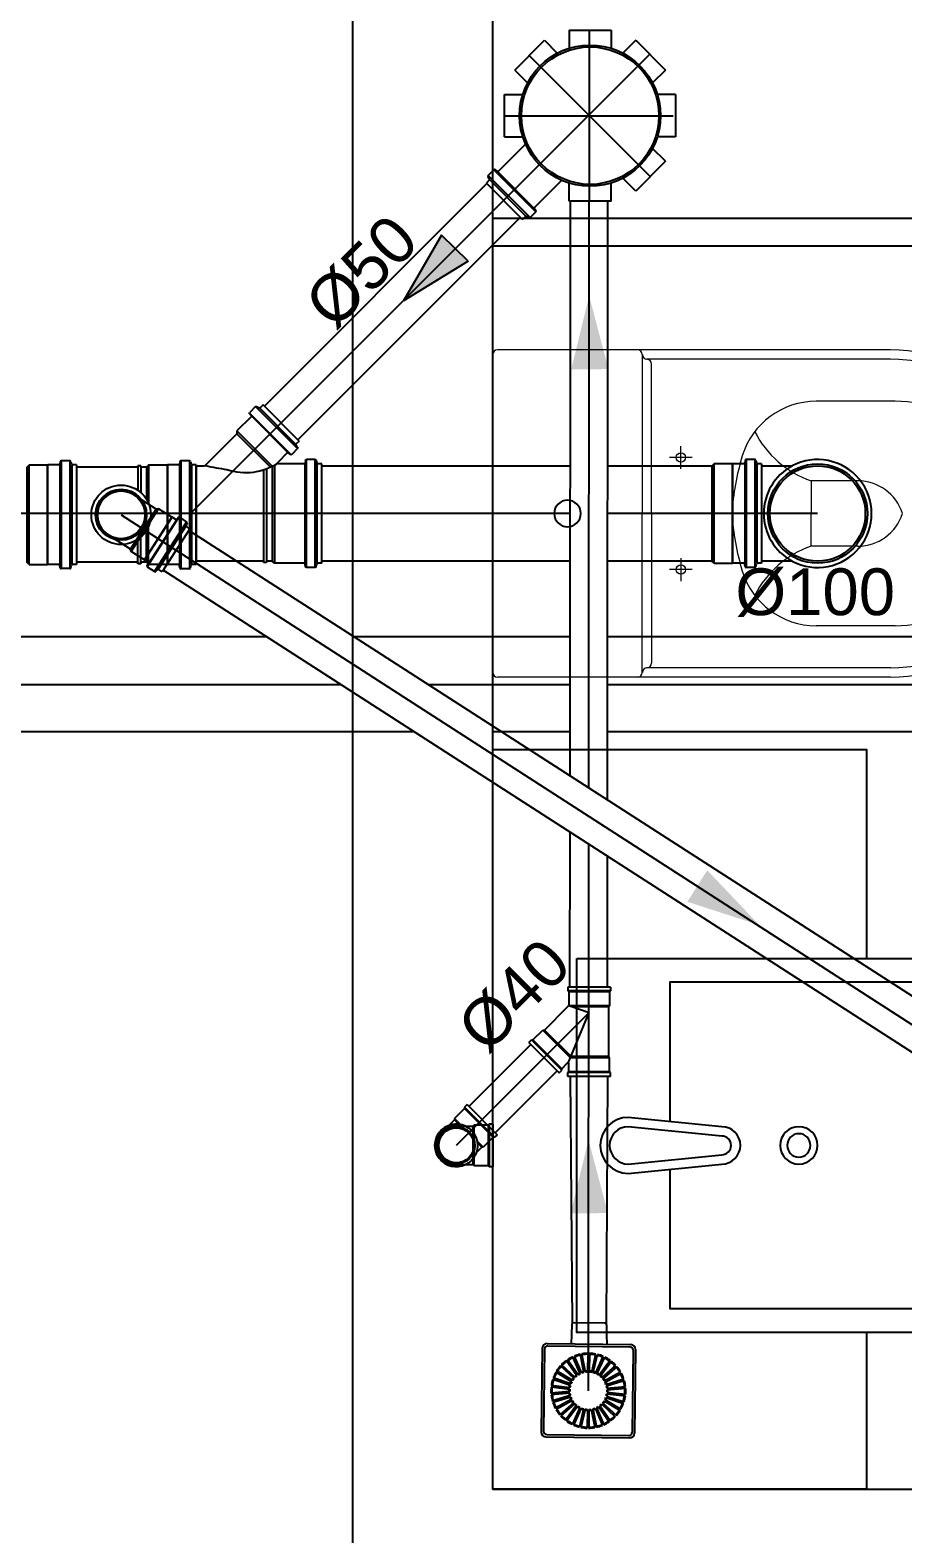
# Model space of a CAD drawing. Header units: millimetres. Extents: x 2502 to 4311, y 2007 to 3121.
# Drawn here: x 3255.1 to 3292.4, y 2801.8 to 2866.2 of the extents above; entities that cross this region are included whole.
import ezdxf
from ezdxf.enums import TextEntityAlignment as Align

# ---------------------------------------------------------------- set-up
doc = ezdxf.new("R2010")
doc.units = ezdxf.units.MM
doc.header["$LTSCALE"] = 20
doc.header["$MEASUREMENT"] = 0
doc.layers.get('0').update_dxf_attribs({"linetype": 'CONTINUOUS'})
for name, color, linetype in [('A-PEN-08', 8, 'CONTINUOUS'), ('AF', 5, 'CONTINUOUS'), ('Esgoto', 5, 'CONTINUOUS'), ('MOB', 251, 'CONTINUOUS'), ('Texto-Tubos', 7, 'CONTINUOUS'), ('TigreCad', 3, 'CONTINUOUS'), ('Tinterno', 9, 'CONTINUOUS')]:
    doc.layers.add(name, color=color, linetype=linetype)
doc.layers.add('E-Lay-9', color=9, linetype='CONTINUOUS', lineweight=9)
doc.styles.add('TCTUBOS-TXT', font='arial.ttf')
pattern_1 = [(180, (33306.334, -15184.04), (-1e-14, -30), []), (270, (33306.334, -15184.04), (30, -1e-14), [])]

# ---------------------------------------------------------------- blocks, each defined once
blk = doc.blocks.new('CUBA QUADRADA-flat-4-flat-1')
at = {"layer": 'MOB', "color": 8}
blk.add_lwpolyline([(0, -0.2), (0.4, -0.2), (0.4, 0.2), (0, 0.2)], close=True, dxfattribs=at)
blk.add_lwpolyline([(0.1, -0.0255), (0.1, -0.175), (0.375, -0.175), (0.375, 0.175), (0.1, 0.175), (0.1, 0.0255)], dxfattribs=at)
for points in [[(0.155, -0.02), (0.055, -0.03, -1), (0.055, 0.03), (0.155, 0.02, -1)], [(0.155, -0.01), (0.055, -0.02, -1), (0.055, 0.02), (0.155, 0.01, -1)]]:
    blk.add_lwpolyline(points, format="xyb", close=True, dxfattribs=at)
for radius in [0.02, 0.0125]:
    blk.add_circle((0.2375, 0), radius, dxfattribs=at)
blk = doc.blocks.new('vaso-s')
at = {"color": 8}
for start, end in [(0, 180), (180, 0)]:
    blk.add_arc((0.08, 0), 0.0143, start, end, dxfattribs=at)
at = {"layer": 'E-Lay-9', "color": 8}
for p, q in [((0, 0.17), (0, 0)), ((0.4256, 0.175), (0.005, 0.175)), ((0.16, 0.17), (0.16, 0.17)), ((0.16, 0.17), (0.16, 0)), ((0.4256, 0.165), (0.165, 0.165)), ((0.17, 0), (0.17, 0.16)), ((0.4306, 0.12), (0.3459, 0.12)), ((0.2013, 0.0479), (0.2013, 0.0722)), ((0.2134, 0.06), (0.1891, 0.06)), ((0.3406, 0.035), (0.3406, 0)), ((0.3906, 0.035), (0.3406, 0.035)), ((0, -0.17), (0, 0)), ((0.16, -0.17), (0.16, 0)), ((0.17, 0), (0.17, -0.1601)), ((0.3406, -0.035), (0.3406, 0)), ((0.2013, -0.0479), (0.2013, -0.0722)), ((0.3906, -0.035), (0.3406, -0.035)), ((0.2134, -0.06), (0.1891, -0.06)), ((0.4306, -0.12), (0.3459, -0.12)), ((0.4256, -0.175), (0.005, -0.175)), ((0.16, -0.17), (0.16, -0.17)), ((0.4256, -0.165), (0.165, -0.165))]:
    blk.add_line(p, q, dxfattribs=at)
for centre in [(0.2013, 0.06), (0.2013, -0.06)]:
    blk.add_circle(centre, 0.005, dxfattribs=at)
for centre, radius, start, end in [((0.005, 0.17), 0.005, 90, 180), ((0.155, 0.17), 0.005, 0, 90), ((0.165, 0.17), 0.00495, 180, 270), ((0.165, 0.16), 0.00495, 0, 90), ((0.4256, -0.015), 0.19, 4.5281, 90), ((0.4256, -0.015), 0.18, 4.7802, 90), ((0.3459, 0.0375), 0.0825, 90, 163.0355), ((0.4306, -0.015), 0.135, 6.3794, 90), ((0.3754, 0.1358), 0.1066, 206.9395, 250.9647), ((0.518, -0.015), 0.2624, 163.0355, 176.7233), ((0.3906, -0.015), 0.05, 17.4576, 90), ((0.518, 0.015), 0.2624, 183.2767, 196.9645), ((0.3906, 0.015), 0.05, 270, 342.5424), ((0.4256, 0.015), 0.19, 270, 355.4719), ((0.4256, 0.015), 0.18, 270, 355.2198), ((0.4306, 0.015), 0.135, 270, 353.6206), ((0.3754, -0.1358), 0.1066, 109.0353, 153.0605), ((0.3459, -0.0375), 0.0825, 196.9645, 270), ((0.165, -0.1601), 0.00495, 270, 0), ((0.005, -0.17), 0.005, 180, 270), ((0.155, -0.17), 0.005, 270, 0), ((0.165, -0.17), 0.00495, 90, 180)]:
    blk.add_arc(centre, radius, start, end, dxfattribs=at)
blk = doc.blocks.new('j9n40d')
at = {"layer": 'TigreCad'}
for p, q in [((0, 20.6), (9.8, 20.6)), ((9.8, 20.6), (17.8, 20.6)), ((19, 21.8), (17.8, 20.6)), ((34, 21.8), (19, 21.8)), ((19, -21.8), (19, 21.8)), ((35, 22.8), (34, 21.8)), ((35, 22.8), (35, -22.8)), ((39, 22.8), (35, 22.8)), ((39, 22.8), (39, -22.8)), ((0, -20.6), (9.8, -20.6)), ((9.8, -20.6), (17.8, -20.6)), ((19, -21.8), (17.8, -20.6)), ((34, -21.8), (19, -21.8)), ((35, -22.8), (34, -21.8)), ((39, -22.8), (35, -22.8))]:
    blk.add_line(p, q, dxfattribs=at)
for radius, start, end in [(22.8, 64.6232, 295.3768), (20.6, 90, 270)]:
    blk.add_arc((0, 0), radius, start, end, dxfattribs=at)
at = {"layer": 'Tinterno'}
for p, q in [((17.8, 20.6), (17.8, -20.6)), ((34, 21.8), (34, -21.8))]:
    blk.add_line(p, q, dxfattribs=at)
blk.add_arc((0, 0), 21.8, 70.9009, 289.0991, dxfattribs=at)
blk = doc.blocks.new('j9n40s')
at = {"layer": 'TigreCad'}
for p, q in [((9.8, 20.6), (17.8, 20.6)), ((19, 21.8), (17.8, 20.6)), ((17.8, 20.6), (17.8, 14.3)), ((19, 12.6), (19, 21.8)), ((34, 21.8), (19, 21.8)), ((35, 22.8), (34, 21.8)), ((39, 22.8), (35, 22.8)), ((35, 22.8), (35, -22.8)), ((39, 22.8), (39, -22.8)), ((17.8, -20.6), (17.8, -14.3)), ((19, -12.6), (19, -21.8)), ((9.8, -20.6), (17.8, -20.6)), ((19, -21.8), (17.8, -20.6)), ((34, -21.8), (19, -21.8)), ((35, -22.8), (34, -21.8)), ((39, -22.8), (35, -22.8))]:
    blk.add_line(p, q, dxfattribs=at)
for radius in [22.8, 20]:
    blk.add_circle((0, 0), radius, dxfattribs=at)
at = {"layer": 'Tinterno'}
blk.add_line((34, 21.8), (34, -21.8), dxfattribs=at)
blk.add_circle((0, 0), 18.8, dxfattribs=at)
blk = doc.blocks.new('27710409p')
at = {"layer": 'TigreCad'}
for p, q in [((-27.1, 22.8), (-27.1, -22.8)), ((-27.1, 22.8), (-23.1, 22.8)), ((-23.1, 22.8), (-23.1, -22.8)), ((-23.1, 22.8), (-22.1, 21.8)), ((-22.1, 21.8), (-7.1, 21.8)), ((-7.1, 21.8), (-7.1, -20.7)), ((-7.1, 21.8), (-5.9, 20.6)), ((-5.9, 20.6), (47.2, 20.6)), ((48.4, 21.8), (47.2, 20.6)), ((48.4, 21.8), (48.4, -20)), ((63.4, 21.8), (48.4, 21.8)), ((64.4, 22.8), (63.4, 21.8)), ((64.4, 22.8), (64.4, -22.8)), ((68.4, 22.8), (64.4, 22.8)), ((68.4, 22.8), (68.4, -22.8)), ((-7.5, -21.9), (0, 0)), ((54.1, -22.4), (0, 0)), ((-27.1, -22.8), (-23.1, -22.8)), ((-23.1, -22.8), (-22.1, -21.8)), ((-22.1, -21.8), (-8.2, -21.8)), ((18.8, -47.9), (-6.7, -22.4)), ((18.8, -49.6), (48.4, -20)), ((29.4, -61.7), (61.7, -29.4)), ((60.2, -29.4), (54.3, -23.5)), ((63.4, -21.8), (55, -21.8)), ((61.7, -29.4), (60.2, -29.4)), ((64.5, -32.2), (61.7, -29.4)), ((64.4, -22.8), (63.4, -21.8)), ((68.4, -22.8), (64.4, -22.8)), ((18.8, -49.6), (18.8, -47.9)), ((32.2, -64.5), (64.5, -32.2)), ((29.4, -60.2), (18.8, -49.6)), ((29.4, -61.7), (29.4, -60.2)), ((32.2, -64.5), (29.4, -61.7))]:
    blk.add_line(p, q, dxfattribs=at)
for centre, radius, start, end in [((-8.2, -23.8), 2, 45, 90), ((55, -22.8), 1, 90, 225)]:
    blk.add_arc(centre, radius, start, end, dxfattribs=at)
at = {"layer": 'Tinterno'}
for p, q in [((-22.1, 21.8), (-22.1, -21.8)), ((-5.9, 20.6), (-5.9, -17.2)), ((47.2, 20.6), (47.2, -19.5)), ((63.4, 21.8), (63.4, -21.8)), ((18.8, -47.9), (47.2, -19.5)), ((29.4, -60.2), (60.2, -29.4))]:
    blk.add_line(p, q, dxfattribs=at)
blk = doc.blocks.new('27289207s')
at = {"linetype": 'Continuous'}
for p, q in [((44.9, 49.9), (-44.9, 49.9)), ((-49.9, -44.9), (-49.9, 44.9)), ((-47.4, -43.9), (-47.4, 43.9)), ((43.9, 47.4), (-43.9, 47.4)), ((-11.1, 16.7), (-22.8, 32.9)), ((-8.9, 17.9), (-17, 36.2)), ((-7.4, 18.6), (-15.5, 36.9)), ((-5, 19.4), (-9.1, 38.9)), ((-3.3, 19.7), (-7.5, 39.3)), ((-0.9, 20), (-0.9, 40)), ((0.8, 20), (0.8, 40)), ((3.3, 19.7), (7.5, 39.3)), ((5, 19.4), (9.1, 38.9)), ((7.4, 18.6), (15.5, 36.9)), ((8.9, 17.9), (17, 36.2)), ((11.1, 16.7), (22.8, 32.9)), ((47.4, -43.9), (47.4, 43.9)), ((49.9, -44.9), (49.9, 44.9)), ((-17.7, 9.3), (-35.1, 19.3)), ((-16.9, 10.7), (-34.2, 20.7)), ((-15.4, 12.7), (-30.3, 26.1)), ((-14.3, 14), (-29.2, 27.4)), ((-12.4, 15.7), (-24.2, 31.9)), ((12.4, 15.7), (24.2, 31.9)), ((14.3, 14), (29.2, 27.4)), ((15.4, 12.7), (30.3, 26.1)), ((16.9, 10.7), (34.2, 20.7)), ((17.7, 9.3), (35.1, 19.3)), ((-20, 1.2), (-39.9, 3.3)), ((-19.8, 2.9), (-39.7, 5)), ((-19.3, 5.4), (-38.3, 11.5)), ((-18.7, 7), (-37.8, 13.2)), ((18.7, 7), (37.8, 13.2)), ((19.3, 5.4), (38.3, 11.5)), ((19.8, 2.9), (39.7, 5)), ((20, 1.2), (39.9, 3.3)), ((-20, -1.2), (-39.9, -3.3)), ((-19.8, -2.9), (-39.7, -5)), ((-19.3, -5.4), (-38.3, -11.5)), ((-18.7, -7), (-37.8, -13.2)), ((-17.7, -9.3), (-35.1, -19.3)), ((-16.9, -10.7), (-34.2, -20.7)), ((-15.4, -12.7), (-30.3, -26.1)), ((-14.3, -14), (-29.2, -27.4)), ((-12.4, -15.7), (-24.2, -31.9)), ((12.4, -15.7), (24.2, -31.9)), ((14.3, -14), (29.2, -27.4)), ((15.4, -12.7), (30.3, -26.1)), ((16.9, -10.7), (34.2, -20.7)), ((17.7, -9.3), (35.1, -19.3)), ((18.7, -7), (37.8, -13.2)), ((19.3, -5.4), (38.3, -11.5)), ((19.8, -2.9), (39.7, -5)), ((20, -1.2), (39.9, -3.3)), ((-11.1, -16.7), (-22.8, -32.9)), ((-8.9, -17.9), (-17, -36.2)), ((-7.4, -18.6), (-15.5, -36.9)), ((-5, -19.4), (-9.1, -38.9)), ((-3.3, -19.7), (-7.5, -39.3)), ((-0.9, -20), (-0.9, -40)), ((0.8, -20), (0.8, -40)), ((3.3, -19.7), (7.5, -39.3)), ((5, -19.4), (9.1, -38.9)), ((7.4, -18.6), (15.5, -36.9)), ((8.9, -17.9), (17, -36.2)), ((11.1, -16.7), (22.8, -32.9)), ((43.9, -47.4), (-43.9, -47.4)), ((44.9, -49.9), (-44.9, -49.9)), ((-18.7, -59.9), (-19, -49.9)), ((-18.7, -60.4), (-18.7, -59.9)), ((-18.5, -70.9), (-18.7, -60.4)), ((18.5, -70.9), (18.7, -59.9)), ((18.7, -59.9), (19, -49.9)), ((-17, -72.4), (-16.5, -72.4)), ((-16.5, -72.4), (17, -72.4))]:
    blk.add_line(p, q, dxfattribs=at)
for centre, radius, start, end in [((-44.9, 44.9), 5, 90, 180), ((44.9, 44.9), 5, 0, 90), ((-43.9, 43.9), 3.5, 90, 180), ((0, 0), 40, 115.2176, 124.7824), ((0, 0), 39, 115.2489, 124.7512), ((0, 0), 40, 103.2176, 112.7824), ((0, 0), 39, 103.2489, 112.7512), ((0, 0), 40, 91.2176, 100.7823), ((0, 0), 39, 91.2488, 100.7511), ((0, 0), 40, 79.2177, 88.7824), ((0, 0), 39, 79.2489, 88.7512), ((0, 0), 39, 67.2488, 76.7511), ((0, 0), 40, 67.2177, 76.7824), ((0, 0), 39, 55.2488, 64.7511), ((0, 0), 40, 55.2176, 64.7824), ((43.9, 43.9), 3.5, 0, 90), ((0, 0), 40, 151.2177, 160.7824), ((0, 0), 39, 151.2489, 160.7512), ((0, 0), 40, 139.2176, 148.7823), ((0, 0), 39, 139.2489, 148.7512), ((0, 0), 40, 127.2176, 136.7824), ((0, 0), 39, 127.249, 136.7512), ((0, 0), 21, 128.3197, 135.6802), ((0, 0), 21, 116.3197, 123.6802), ((0, 0), 20, 116.4359, 123.5643), ((0, 0), 21, 104.3197, 111.6802), ((0, 0), 20, 104.4359, 111.5643), ((0, 0), 21, 92.3198, 99.6803), ((0, 0), 20, 92.4358, 99.5642), ((0, 0), 21, 80.3197, 87.6802), ((0, 0), 20, 80.4358, 87.5642), ((0, 0), 20, 68.4357, 75.5641), ((0, 0), 21, 68.3198, 75.6803), ((0, 0), 20, 56.4358, 63.5642), ((0, 0), 21, 56.3199, 63.6804), ((0, 0), 21, 44.3198, 51.6803), ((0, 0), 39, 43.2488, 52.7511), ((0, 0), 40, 43.2177, 52.7824), ((0, 0), 39, 31.2489, 40.7512), ((0, 0), 40, 31.2176, 40.7824), ((0, 0), 39, 19.2488, 28.7511), ((0, 0), 40, 19.2176, 28.7823), ((0, 0), 40, 175.2176, 184.7824), ((0, 0), 40, 163.2176, 172.7824), ((0, 0), 39, 175.2489, 184.7511), ((0, 0), 39, 163.2489, 172.7512), ((0, 0), 21, 176.3197, 183.6803), ((0, 0), 21, 164.3198, 171.6803), ((0, 0), 20, 176.4358, 183.5642), ((0, 0), 20, 164.4358, 171.5641), ((0, 0), 21, 152.3197, 159.6802), ((0, 0), 20, 152.4358, 159.5642), ((0, 0), 21, 140.3199, 147.6804), ((0, 0), 20, 140.4358, 147.5642), ((0, 0), 20, 128.4358, 135.5642), ((0, 0), 20, 44.4357, 51.5641), ((0, 0), 20, 32.4358, 39.5642), ((0, 0), 21, 32.3198, 39.6803), ((0, 0), 20, 20.4358, 27.5642), ((0, 0), 21, 20.3196, 27.6801), ((0, 0), 20, 8.4359, 15.5642), ((0, 0), 20, 356.4358, 3.5642), ((0, 0), 21, 8.3197, 15.6802), ((0, 0), 21, 356.3197, 3.6803), ((0, 0), 39, 7.2488, 16.7511), ((0, 0), 40, 7.2176, 16.7824), ((0, 0), 39, 355.2489, 4.7511), ((0, 0), 40, 355.2176, 4.7824), ((0, 0), 40, 187.2176, 196.7824), ((0, 0), 39, 187.2488, 196.7511), ((0, 0), 40, 199.2176, 208.7824), ((0, 0), 39, 199.2488, 208.7511), ((0, 0), 21, 188.3198, 195.6803), ((0, 0), 20, 188.4359, 195.5642), ((0, 0), 21, 200.3198, 207.6803), ((0, 0), 20, 200.4358, 207.5642), ((0, 0), 21, 212.3196, 219.6801), ((0, 0), 20, 212.4358, 219.5642), ((0, 0), 21, 224.3196, 231.6801), ((0, 0), 20, 224.4359, 231.5643), ((0, 0), 20, 308.4359, 315.5643), ((0, 0), 21, 308.3199, 315.6804), ((0, 0), 20, 320.4358, 327.5642), ((0, 0), 21, 320.3197, 327.6802), ((0, 0), 20, 332.4358, 339.5642), ((0, 0), 21, 332.3199, 339.6804), ((0, 0), 20, 344.4358, 351.5641), ((0, 0), 21, 344.3197, 351.6802), ((0, 0), 39, 331.2489, 340.7512), ((0, 0), 40, 331.2176, 340.7824), ((0, 0), 39, 343.2489, 352.7512), ((0, 0), 40, 343.2176, 352.7824), ((0, 0), 40, 211.2177, 220.7824), ((0, 0), 39, 211.2488, 220.7511), ((0, 0), 40, 223.2176, 232.7824), ((0, 0), 39, 223.2488, 232.7511), ((0, 0), 39, 235.2489, 244.7511), ((0, 0), 21, 236.3197, 243.6802), ((0, 0), 20, 236.4358, 243.5642), ((0, 0), 21, 248.3198, 255.6803), ((0, 0), 20, 248.4358, 255.5642), ((0, 0), 21, 260.3197, 267.6802), ((0, 0), 20, 260.4358, 267.5642), ((0, 0), 20, 272.4358, 279.5642), ((0, 0), 21, 272.3198, 279.6803), ((0, 0), 20, 284.4358, 291.5642), ((0, 0), 21, 284.3198, 291.6803), ((0, 0), 20, 296.4357, 303.5641), ((0, 0), 21, 296.3197, 303.6802), ((0, 0), 39, 295.2489, 304.7511), ((0, 0), 39, 307.2488, 316.7511), ((0, 0), 40, 307.2176, 316.7823), ((0, 0), 39, 319.2488, 328.7511), ((0, 0), 40, 319.2176, 328.7824), ((-44.9, -44.9), 5, 180, 270), ((-43.9, -43.9), 3.5, 180, 270), ((0, 0), 40, 235.2176, 244.7824), ((0, 0), 40, 247.2176, 256.7824), ((0, 0), 39, 247.2488, 256.7511), ((0, 0), 40, 259.2176, 268.7824), ((0, 0), 39, 259.2489, 268.7512), ((0, 0), 39, 271.2489, 280.7511), ((0, 0), 40, 271.2176, 280.7824), ((0, 0), 39, 283.2488, 292.7511), ((0, 0), 40, 283.2176, 292.7824), ((0, 0), 40, 295.2176, 304.7824), ((43.9, -43.9), 3.5, 270, 360), ((44.9, -44.9), 5, 270, 360), ((-17, -70.9), 1.5, 180.9167, 270), ((17, -70.9), 1.5, 270.0002, 359.0835)]:
    blk.add_arc(centre, radius, start, end, dxfattribs=at)
blk = doc.blocks.new('27150012p')
at = {"layer": 'TigreCad'}
for p, q in [((-80.6, 48.8), (-48.8, 80.6)), ((-48.8, 80.6), (-35.1, 66.9)), ((-22.5, 91.5), (-22.5, 72.1)), ((-22.5, 91.5), (22.5, 91.5)), ((22.5, 91.5), (22.5, 72.1)), ((48.8, 80.6), (35.1, 66.9)), ((48.8, 80.6), (80.6, 48.8)), ((-80.6, 48.8), (-66.9, 35.1)), ((80.6, 48.8), (66.9, 35.1)), ((-91.5, -22.5), (-91.5, 22.5)), ((-91.5, 22.5), (-72.1, 22.5)), ((111.4, 27.4), (70.4, 27.4)), ((112.7, 30.9), (112.4, 28.3)), ((122.4, 31.8), (113.7, 31.8)), ((113.7, 30.8), (113.7, -30.8)), ((122.4, 30.8), (122.4, -30.8)), ((123.4, 31.1), (124.2, 28.1)), ((129.5, 27.4), (125.1, 27.4)), ((129.5, 27.4), (129.5, -27.4)), ((-91.5, -22.5), (-72.1, -22.5)), ((111.4, -27.4), (70.4, -27.4)), ((112.7, -30.9), (112.4, -28.3)), ((122.4, -31.8), (113.7, -31.8)), ((123.4, -31.1), (124.2, -28.1)), ((129.5, -27.4), (125.1, -27.4)), ((-80.6, -48.8), (-66.9, -35.1)), ((80.6, -48.8), (66.9, -35.1)), ((-48.8, -80.6), (-80.6, -48.8)), ((80.6, -48.8), (48.8, -80.6)), ((-48.8, -80.6), (-35.1, -66.9)), ((-22.5, -91.5), (-22.5, -72.1)), ((22.5, -91.5), (22.5, -72.1)), ((48.8, -80.6), (35.1, -66.9)), ((22.5, -91.5), (-22.5, -91.5))]:
    blk.add_line(p, q, dxfattribs=at)
blk.add_circle((0, 0), 75.5, dxfattribs=at)
for centre, start, end in [((111.4, 28.4), 270, 355), ((113.7, 30.8), 90, 175), ((122.4, 30.8), 15, 90), ((125.1, 28.4), 195, 270), ((111.4, -28.4), 5, 90), ((113.7, -30.8), 185, 270), ((122.4, -30.8), 270, 345), ((125.1, -28.4), 90, 165)]:
    blk.add_arc(centre, 1, start, end, dxfattribs=at)
at = {"layer": 'Tinterno'}
for p, q in [((112.4, 27.4), (112.4, -27.4)), ((124.4, 27.4), (124.4, -27.4))]:
    blk.add_line(p, q, dxfattribs=at)
blk.add_circle((0, 0), 73.5, dxfattribs=at)
blk = doc.blocks.new('j9n100s')
at = {"layer": 'TigreCad'}
for p, q in [((27.3, 50.8), (60, 50.8)), ((27.3, -50.8), (60, -50.8))]:
    blk.add_line(p, q, dxfattribs=at)
blk.add_circle((0, 0), 53.2, dxfattribs=at)
for start, end in [(61.785, 298.215), (298.215, 61.785)]:
    blk.add_arc((0, 0), 57.7, start, end, dxfattribs=at)
at = {"layer": 'Tinterno'}
blk.add_line((60, -50.8), (60, 50.8), dxfattribs=at)
blk.add_circle((0, 0), 51, dxfattribs=at)
blk = doc.blocks.new('11031030p')
at = {"layer": 'TigreCad'}
for p, q in [((0, -53.3), (0, 53.2)), ((0, 53.2), (4.4, 53.2)), ((6.2, 56.9), (5.4, 54)), ((7.2, 57.6), (16.6, 57.6)), ((7.2, -56.7), (7.2, 56.6)), ((16.6, -56.7), (16.6, 56.6)), ((17.6, 56.7), (17.8, 54.2)), ((18.8, 53.2), (30.9, 53.2)), ((30.9, 53.2), (31.2, 53)), ((50.9, 53), (31.2, 53)), ((50.9, 53), (53.1, 50.8)), ((53.1, -50.8), (53.1, 50.8)), ((0, -53.3), (4.4, -53.3)), ((6.2, -56.9), (5.4, -54)), ((7.2, -57.7), (16.6, -57.7)), ((17.6, -56.7), (17.8, -54.2)), ((18.8, -53.3), (30.9, -53.3)), ((30.9, -53.3), (31.2, -53)), ((31.2, -53), (50.9, -53)), ((50.9, -53), (53.1, -50.8))]:
    blk.add_line(p, q, dxfattribs=at)
for centre, start, end in [((4.4, 54.2), 270, 345), ((7.2, 56.6), 90, 165), ((16.6, 56.6), 5, 90), ((18.8, 54.2), 185, 270), ((4.4, -54.2), 15, 90), ((7.2, -56.7), 195, 270), ((16.6, -56.7), 270, 355), ((18.8, -54.2), 90, 175)]:
    blk.add_arc(centre, 1, start, end, dxfattribs=at)
at = {"layer": 'Tinterno'}
for p, q in [((5.2, -53.3), (5.2, 53.2)), ((17.9, -53.3), (17.9, 53.2)), ((30.9, 53.2), (30.9, -53.3)), ((31.2, 53), (31.2, -53)), ((50.9, 53), (50.9, -53))]:
    blk.add_line(p, q, dxfattribs=at)
blk = doc.blocks.new('26277469p')
at = {"layer": 'TigreCad'}
for p, q in [((78, 50.8), (6, 50.8)), ((78, 50.8), (78.1, 52.3)), ((78, -46.9), (78, 50.8)), ((78.1, -46.9), (78.1, 52.3)), ((81.1, 52.3), (78.1, 52.3)), ((81.1, -47.9), (81.1, 52.3)), ((81.2, 50.8), (81.1, 52.3)), ((81.2, -48), (81.2, 50.8)), ((87.4, 50.8), (81.2, 50.8)), ((89.8, 53.2), (87.4, 50.8)), ((89.8, -51.8), (89.8, 53.2)), ((121.7, 53.2), (89.8, 53.2)), ((122.9, 56.7), (122.7, 54.2)), ((133.3, 57.6), (123.9, 57.6)), ((123.9, 56.6), (123.9, -56.7)), ((133.3, 56.6), (133.3, -56.7)), ((134.3, 56.9), (135.1, 54)), ((140.5, 53.2), (136.1, 53.2)), ((140.5, 53.2), (140.5, -53.3)), ((14.9, -50.8), (6, -50.8)), ((49.6, -85.4), (14.9, -50.8)), ((49.6, -88.3), (87.3, -50.5)), ((106.9, -63.4), (63.4, -106.9)), ((103.4, -64.8), (93.6, -55)), ((121.7, -53.3), (94.3, -53.3)), ((106.8, -63.1), (104.8, -64.8)), ((114.4, -69.4), (108.2, -63.2)), ((122.9, -56.7), (122.7, -54.2)), ((133.3, -57.7), (123.9, -57.7)), ((134.3, -56.9), (135.1, -54)), ((140.5, -53.3), (136.1, -53.3)), ((113.6, -70.1), (70.1, -113.6)), ((116.2, -77.5), (77.5, -116.2)), ((114.5, -70.6), (113, -73.3)), ((116.2, -77.5), (113.1, -74.5)), ((49.6, -88.3), (49.6, -85.4)), ((64.8, -103.4), (49.6, -88.3)), ((63.1, -106.8), (64.8, -104.8)), ((69.4, -114.4), (63.2, -108.2)), ((70.6, -114.5), (73.3, -113)), ((77.5, -116.2), (74.5, -113.1))]:
    blk.add_line(p, q, dxfattribs=at)
blk.add_lwpolyline([(15.8, -51.2, -0.013476), (38.9, -47.1, -0.106485), (67.2, -44.2, -0.09207), (93.5, -53.8, -0.112954)], format="xyb", dxfattribs=at)
for centre, start, end in [((121.7, 54.2), 270, 355), ((123.9, 56.6), 90, 175), ((133.3, 56.6), 15, 90), ((136.1, 54.2), 195, 270), ((14.9, -51.8), 34.2682, 90), ((94.3, -54.3), 90, 225), ((107.4, -63.9), 45, 130), ((121.7, -54.3), 5, 90), ((123.9, -56.7), 185, 270), ((133.3, -56.7), 270, 345), ((136.1, -54.3), 90, 165), ((104.1, -64.1), 225, 310), ((113.8, -73.8), 150, 225), ((113.6, -70.1), 330, 45), ((63.9, -107.4), 140, 225), ((64.1, -104.1), 320, 45), ((70.1, -113.6), 225, 300), ((73.8, -113.8), 45, 120)]:
    blk.add_arc(centre, 1, start, end, dxfattribs=at)
at = {"layer": 'Tinterno'}
for p, q in [((6, 50.8), (6, -50.8)), ((87.4, -50.6), (87.4, 50.8)), ((122.6, 53.2), (122.6, -53.3)), ((135.3, 53.2), (135.3, -53.3)), ((85.3, -49.6), (49.6, -85.4)), ((104.1, -65.4), (65.4, -104.1)), ((112.6, -73.9), (73.9, -112.6))]:
    blk.add_line(p, q, dxfattribs=at)
blk = doc.blocks.new('trn1050s')
at = {"layer": 'TigreCad'}
for p, q in [((-80.4, -53.3), (-80.4, 53.3)), ((-80.4, 53.3), (-76, 53.3)), ((-74.2, 56.9), (-75, 54)), ((-73.2, 57.7), (-63.8, 57.7)), ((-73.2, -56.6), (-73.2, 56.7)), ((-63.8, -56.6), (-63.8, 56.7)), ((-62.8, 56.7), (-62.6, 54.2)), ((-61.6, 53.3), (-49.5, 53.3)), ((-49.5, -53.3), (-49.5, 53.3)), ((-49.5, 53.3), (-49.2, 53)), ((-49.2, 53), (-29.5, 53)), ((-29.5, 53), (-29.5, 11.9)), ((-29.5, 53), (-27.3, 50.8)), ((-27.3, 50.8), (-21.1, 50.8)), ((-21.1, 50.8), (-21, 52.3)), ((-21, 52.3), (-21, 23.9)), ((-21, 52.3), (-18, 52.3)), ((-18, 52.3), (-18, 26.2)), ((-17.9, 50.8), (-18, 52.3)), ((-17.9, 50.8), (47.6, 50.8)), ((-29.5, -53), (-29.5, -11.9)), ((-21, -52.3), (-21, -23.9)), ((-18, -52.3), (-18, -26.2)), ((-80.4, -53.3), (-76, -53.3)), ((-74.2, -56.9), (-75, -54)), ((-73.2, -57.6), (-63.8, -57.6)), ((-62.8, -56.7), (-62.6, -54.2)), ((-61.6, -53.3), (-49.5, -53.3)), ((-49.5, -53.3), (-49.2, -53)), ((-49.2, -53), (-29.5, -53)), ((-29.5, -53), (-27.3, -50.8)), ((-27.3, -50.8), (-21.1, -50.8)), ((-21.1, -50.8), (-21, -52.3)), ((-21, -52.3), (-18, -52.3)), ((-17.9, -50.8), (-18, -52.3)), ((-17.9, -50.8), (47.6, -50.8))]:
    blk.add_line(p, q, dxfattribs=at)
for radius in [31.8, 25.6]:
    blk.add_circle((0, 0), radius, dxfattribs=at)
for centre, start, end in [((-76, 54.2), 270, 345), ((-73.2, 56.7), 90, 165), ((-63.8, 56.7), 5, 90), ((-61.6, 54.2), 185, 270), ((-76, -54.2), 15, 90), ((-73.2, -56.6), 195, 270), ((-63.8, -56.6), 270, 355), ((-61.6, -54.2), 90, 175)]:
    blk.add_arc(centre, 1, start, end, dxfattribs=at)
at = {"layer": 'Tinterno'}
for p, q in [((-75.2, -53.3), (-75.2, 53.3)), ((-62.5, -53.3), (-62.5, 53.3)), ((-49.2, -53), (-49.2, 53)), ((-27.3, 50.8), (-27.3, 16.3)), ((-21.1, 50.8), (-21.1, 23.8)), ((-17.9, 50.8), (-17.9, 26.3)), ((47.6, -50.8), (47.6, 50.8)), ((-27.3, -50.8), (-27.3, -16.3)), ((-21.1, -50.8), (-21.1, -23.8)), ((-17.9, -50.8), (-17.9, -26.3))]:
    blk.add_line(p, q, dxfattribs=at)
blk.add_circle((0, 0), 27.3, dxfattribs=at)
blk = doc.blocks.new('j9n50d')
at = {"layer": 'TigreCad'}
for p, q in [((28.5, 25.4), (0, 25.4)), ((30.3, 27.2), (28.5, 25.4)), ((30.3, -27.1), (30.3, 27.2)), ((47.1, 27.2), (30.3, 27.2)), ((47.3, 27.4), (47.1, 27.2)), ((47.1, -27.1), (47.1, 27.2)), ((51.9, 27.4), (47.3, 27.4)), ((53.2, 30.9), (52.9, 28.3)), ((53.4, 30.8), (53.4, -30.8)), ((62.9, 31.8), (54.2, 31.8)), ((62.9, 30.8), (62.9, -30.8)), ((63.9, 31.1), (64.7, 28.1)), ((70, 27.4), (65.6, 27.4)), ((70, 27.4), (70, -27.4)), ((28.5, -25.3), (0, -25.3)), ((30.3, -27.1), (28.5, -25.3)), ((47.1, -27.1), (30.3, -27.1)), ((47.3, -27.4), (47.1, -27.1)), ((51.9, -27.4), (47.3, -27.4)), ((53.2, -30.9), (52.9, -28.3)), ((62.9, -31.8), (54.2, -31.8)), ((63.9, -31.1), (64.7, -28.1)), ((70, -27.4), (65.6, -27.4))]:
    blk.add_line(p, q, dxfattribs=at)
for centre, radius, start, end in [((0, 0), 25.4, 90, 270), ((51.9, 28.4), 1, 270, 355), ((54.2, 30.8), 1, 90, 175), ((62.9, 30.8), 1, 15, 90), ((65.6, 28.4), 1, 195, 270), ((51.9, -28.4), 1, 5, 90), ((54.2, -30.8), 1, 185, 270), ((62.9, -30.8), 1, 270, 345), ((65.6, -28.4), 1, 90, 165)]:
    blk.add_arc(centre, radius, start, end, dxfattribs=at)
at = {"layer": 'Tinterno'}
for p, q in [((28.5, -25.3), (28.5, 25.4)), ((47.3, -27.4), (47.3, 27.4)), ((52.9, 27.4), (52.9, -27.4)), ((64.9, 27.4), (64.9, -27.4))]:
    blk.add_line(p, q, dxfattribs=at)

msp = doc.modelspace()

# ---------------------------------------------------------------- hatches: boundary and pattern name
at = {"layer": 'A-PEN-08'}
h = msp.add_hatch(dxfattribs=at)
h.set_pattern_fill('ANSI37,_O', color=256, scale=240, angle=135)
h.set_pattern_definition(pattern_1)
h.paths.add_polyline_path([(3360.887, 2703.948), (3360.887, 2697.948), (3420.887, 2697.948), (3420.887, 2703.948)])
h.paths.add_polyline_path([(3420.887, 2703.948), (3420.887, 2697.948), (3460.887, 2697.948), (3460.887, 2703.948)])
h.paths.add_polyline_path([(3414.887, 2797.748), (3414.887, 2703.948), (3420.887, 2703.948), (3420.887, 2797.748)])
h.paths.add_polyline_path([(3328.887, 2803.748), (3328.887, 2797.748), (3542.887, 2797.748), (3542.887, 2803.748), (3494.887, 2803.748), (3494.887, 2891.748), (3488.887, 2891.748), (3488.887, 2803.748)])
h.paths.add_polyline_path([(3488.887, 2797.748), (3488.887, 2703.948), (3494.887, 2703.948), (3494.887, 2797.748)])
h.paths.add_polyline_path([(3542.887, 2857.748), (3542.887, 2737.748), (3545.687, 2737.748), (3545.687, 2857.748)])
h.paths.add_polyline_path([(3546.887, 2857.748), (3546.887, 2737.748), (3548.887, 2737.748), (3548.887, 2857.748)])
h.paths.add_polyline_path([(3494.887, 2797.748), (3494.887, 2703.948), (3542.887, 2703.948), (3542.887, 2737.748), (3542.887, 2797.748)])
h.paths.add_polyline_path([(3494.887, 2891.748), (3494.887, 2803.748), (3542.887, 2803.748), (3542.887, 2857.748), (3542.887, 2891.748)], flags=17)
h.paths.add_polyline_path([(3531.073, 2824.206, -0.331371), (3533.073, 2826.206), (3536.859, 2826.206, -0.331371), (3538.859, 2824.206), (3538.872, 2812.194, -0.330378), (3536.859, 2810.195), (3533.073, 2810.195, -0.332506), (3531.085, 2812.195)], flags=16)
h.paths.add_polyline_path([(3328.887, 2891.748), (3328.887, 2803.748), (3488.887, 2803.748), (3488.887, 2891.748)])
h.paths.add_polyline_path([(3420.887, 2797.748), (3420.887, 2703.948), (3460.887, 2703.948), (3488.887, 2703.948), (3488.887, 2797.748)])
h.paths.add_polyline_path([(3328.887, 2797.748), (3318.887, 2797.748), (3318.887, 2803.748), (3317.687, 2803.748), (3294.887, 2803.748), (3294.887, 2797.748), (3274.887, 2797.748), (3274.887, 2703.948), (3278.887, 2703.948), (3278.887, 2739.948), (3280.087, 2739.948, -0.357535), (3314.887, 2703.948), (3315.119, 2703.948), (3360.887, 2703.948), (3414.887, 2703.948), (3414.887, 2797.748)])
h.paths.add_polyline_path([(3310.7, 2786.261, -0.330378), (3308.687, 2784.262), (3304.901, 2784.262, -0.332506), (3302.913, 2786.262), (3302.901, 2798.273, -0.331371), (3304.901, 2800.273), (3308.687, 2800.273, -0.331371), (3310.687, 2798.273)], flags=16)
h.paths.add_polyline_path([(3280.087, 2739.948), (3280.087, 2703.948), (3314.887, 2703.948, 0.357535)], flags=17)
h.paths.add_polyline_path([(3300.856, 2707.04, -0.331371), (3298.856, 2705.04), (3295.069, 2705.04, -0.331371), (3293.069, 2707.04), (3293.081, 2719.051, -0.332506), (3295.069, 2721.052), (3298.856, 2721.052, -0.330378), (3300.868, 2719.052)], flags=16)
h.paths.add_polyline_path([(3278.887, 2703.948), (3278.887, 2697.948), (3315.119, 2697.948), (3315.119, 2703.948)])
h.paths.add_polyline_path([(3371.966, 2791.406), (3371.966, 2804.334), (3361.844, 2804.334), (3361.844, 2791.406)], flags=9)
h.paths.add_polyline_path([(3508.356, 2717.888), (3495.428, 2717.888), (3495.428, 2707.766), (3508.356, 2707.766)], flags=24)
h.paths.add_polyline_path([(3538.667, 2811.265), (3538.667, 2823.256), (3531.114, 2823.256), (3531.114, 2811.265)], flags=24)
h.paths.add_polyline_path([(3371.976, 2889.683), (3371.976, 2899.604), (3361.854, 2899.604), (3361.854, 2889.683)], flags=9)
h.paths.add_polyline_path([(3417.362, 2717.888), (3404.434, 2717.888), (3404.434, 2707.766), (3417.362, 2707.766)], flags=9)
h.paths.add_polyline_path([(3362.952, 2717.898), (3353.031, 2717.898), (3353.031, 2707.776), (3362.952, 2707.776)], flags=24)
h.paths.add_polyline_path([(3321.362, 2717.888), (3308.434, 2717.888), (3308.434, 2707.766), (3321.362, 2707.766)], flags=24)
h.paths.add_polyline_path([(3276.952, 2717.898), (3267.031, 2717.898), (3267.031, 2707.776), (3276.952, 2707.776)], flags=9)
h.paths.add_polyline_path([(3371.976, 2695.883), (3371.976, 2705.804), (3361.854, 2705.804), (3361.854, 2695.883)], flags=9)
h.paths.add_polyline_path([(3415.351, 2730.676), (3402.423, 2730.676), (3402.423, 2720.554), (3415.351, 2720.554)], flags=9)
h.paths.add_polyline_path([(3310.5, 2785.327), (3310.5, 2799.172), (3302.917, 2799.172), (3302.917, 2785.327)], flags=24)
h.paths.add_polyline_path([(3300.663, 2705.945), (3300.663, 2719.781), (3293.11, 2719.781), (3293.11, 2705.945)], flags=24)
h = msp.add_hatch(dxfattribs=at)
h.set_pattern_fill('ANSI37,_O', color=256, scale=240, angle=135)
h.set_pattern_definition(pattern_1)
h.paths.add_polyline_path([(3360.887, 2703.948), (3360.887, 2697.948), (3420.887, 2697.948), (3420.887, 2703.948)])
h.paths.add_polyline_path([(3420.887, 2703.948), (3420.887, 2697.948), (3460.887, 2697.948), (3460.887, 2703.948)])
h.paths.add_polyline_path([(3414.887, 2797.748), (3414.887, 2703.948), (3420.887, 2703.948), (3420.887, 2797.748)])
h.paths.add_polyline_path([(3328.887, 2803.748), (3328.887, 2797.748), (3542.887, 2797.748), (3542.887, 2803.748), (3494.887, 2803.748), (3494.887, 2891.748), (3488.887, 2891.748), (3488.887, 2803.748)])
h.paths.add_polyline_path([(3488.887, 2797.748), (3488.887, 2703.948), (3494.887, 2703.948), (3494.887, 2797.748)])
h.paths.add_polyline_path([(3542.887, 2857.748), (3542.887, 2737.748), (3545.687, 2737.748), (3545.687, 2857.748)])
h.paths.add_polyline_path([(3546.887, 2857.748), (3546.887, 2737.748), (3548.887, 2737.748), (3548.887, 2857.748)])
h.paths.add_polyline_path([(3494.887, 2797.748), (3494.887, 2703.948), (3542.887, 2703.948), (3542.887, 2737.748), (3542.887, 2797.748)])
h.paths.add_polyline_path([(3494.887, 2891.748), (3494.887, 2803.748), (3542.887, 2803.748), (3542.887, 2857.748), (3542.887, 2891.748)], flags=17)
h.paths.add_polyline_path([(3531.073, 2824.206, -0.331371), (3533.073, 2826.206), (3536.859, 2826.206, -0.331371), (3538.859, 2824.206), (3538.872, 2812.194, -0.330378), (3536.859, 2810.195), (3533.073, 2810.195, -0.332506), (3531.085, 2812.195)], flags=16)
h.paths.add_polyline_path([(3328.887, 2891.748), (3328.887, 2803.748), (3488.887, 2803.748), (3488.887, 2891.748)])
h.paths.add_polyline_path([(3420.887, 2797.748), (3420.887, 2703.948), (3460.887, 2703.948), (3488.887, 2703.948), (3488.887, 2797.748)])
h.paths.add_polyline_path([(3328.887, 2797.748), (3318.887, 2797.748), (3318.887, 2803.748), (3317.687, 2803.748), (3294.887, 2803.748), (3294.887, 2797.748), (3274.887, 2797.748), (3274.887, 2703.948), (3278.887, 2703.948), (3278.887, 2739.948), (3280.087, 2739.948, -0.357535), (3314.887, 2703.948), (3315.119, 2703.948), (3360.887, 2703.948), (3414.887, 2703.948), (3414.887, 2797.748)])
h.paths.add_polyline_path([(3310.7, 2786.261, -0.330378), (3308.687, 2784.262), (3304.901, 2784.262, -0.332506), (3302.913, 2786.262), (3302.901, 2798.273, -0.331371), (3304.901, 2800.273), (3308.687, 2800.273, -0.331371), (3310.687, 2798.273)], flags=16)
h.paths.add_polyline_path([(3280.087, 2739.948), (3280.087, 2703.948), (3314.887, 2703.948, 0.357535)], flags=17)
h.paths.add_polyline_path([(3300.856, 2707.04, -0.331371), (3298.856, 2705.04), (3295.069, 2705.04, -0.331371), (3293.069, 2707.04), (3293.081, 2719.051, -0.332506), (3295.069, 2721.052), (3298.856, 2721.052, -0.330378), (3300.868, 2719.052)], flags=16)
h.paths.add_polyline_path([(3278.887, 2703.948), (3278.887, 2697.948), (3315.119, 2697.948), (3315.119, 2703.948)])
h.paths.add_polyline_path([(3371.966, 2791.406), (3371.966, 2804.334), (3361.844, 2804.334), (3361.844, 2791.406)], flags=9)
h.paths.add_polyline_path([(3508.356, 2717.888), (3495.428, 2717.888), (3495.428, 2707.766), (3508.356, 2707.766)], flags=24)
h.paths.add_polyline_path([(3538.667, 2811.265), (3538.667, 2823.256), (3531.114, 2823.256), (3531.114, 2811.265)], flags=24)
h.paths.add_polyline_path([(3371.976, 2889.683), (3371.976, 2899.604), (3361.854, 2899.604), (3361.854, 2889.683)], flags=9)
h.paths.add_polyline_path([(3417.362, 2717.888), (3404.434, 2717.888), (3404.434, 2707.766), (3417.362, 2707.766)], flags=9)
h.paths.add_polyline_path([(3362.952, 2717.898), (3353.031, 2717.898), (3353.031, 2707.776), (3362.952, 2707.776)], flags=24)
h.paths.add_polyline_path([(3321.362, 2717.888), (3308.434, 2717.888), (3308.434, 2707.766), (3321.362, 2707.766)], flags=24)
h.paths.add_polyline_path([(3276.952, 2717.898), (3267.031, 2717.898), (3267.031, 2707.776), (3276.952, 2707.776)], flags=9)
h.paths.add_polyline_path([(3371.976, 2695.883), (3371.976, 2705.804), (3361.854, 2705.804), (3361.854, 2695.883)], flags=9)
h.paths.add_polyline_path([(3415.351, 2730.676), (3402.423, 2730.676), (3402.423, 2720.554), (3415.351, 2720.554)], flags=9)
h.paths.add_polyline_path([(3310.5, 2785.327), (3310.5, 2799.172), (3302.917, 2799.172), (3302.917, 2785.327)], flags=24)
h.paths.add_polyline_path([(3300.663, 2705.945), (3300.663, 2719.781), (3293.11, 2719.781), (3293.11, 2705.945)], flags=24)
at = {"layer": 'AF'}
h = msp.add_hatch(color=256, dxfattribs=at)
h.paths.add_polyline_path([(3271.061, 2854.596), (3273.262, 2856.84), (3272.693, 2857.398)])
h.paths.add_polyline_path([(3271.061, 2854.596), (3273.831, 2856.282), (3273.262, 2856.84)])
h = msp.add_hatch(color=256, dxfattribs=at)
h.paths.add_polyline_path([(3271.061, 2854.596), (3273.262, 2856.84), (3272.693, 2857.398)])
h.paths.add_polyline_path([(3271.061, 2854.596), (3273.831, 2856.282), (3273.262, 2856.84)])
h = msp.add_hatch(color=256, dxfattribs=at)
h.paths.add_polyline_path([(3279.013, 2854.806), (3279.043, 2851.663), (3279.84, 2851.671)])
h.paths.add_polyline_path([(3279.013, 2854.806), (3278.246, 2851.655), (3279.043, 2851.663)])
h = msp.add_hatch(color=256, dxfattribs=at)
h.paths.add_polyline_path([(3279.013, 2854.806), (3279.043, 2851.663), (3279.84, 2851.671)])
h.paths.add_polyline_path([(3279.013, 2854.806), (3278.246, 2851.655), (3279.043, 2851.663)])
h = msp.add_hatch(color=256, dxfattribs=at)
h.paths.add_polyline_path([(3286.299, 2827.878), (3283.641, 2829.555), (3283.216, 2828.881)])
h.paths.add_polyline_path([(3286.299, 2827.878), (3284.066, 2830.229), (3283.641, 2829.555)])
h = msp.add_hatch(color=256, dxfattribs=at)
h.paths.add_polyline_path([(3286.299, 2827.878), (3283.641, 2829.555), (3283.216, 2828.881)])
h.paths.add_polyline_path([(3286.299, 2827.878), (3284.066, 2830.229), (3283.641, 2829.555)])
h = msp.add_hatch(color=256, dxfattribs=at)
h.paths.add_polyline_path([(3278.986, 2818.696), (3279.017, 2815.553), (3279.813, 2815.561)])
h.paths.add_polyline_path([(3278.986, 2818.696), (3278.22, 2815.545), (3279.017, 2815.553)])
h = msp.add_hatch(color=256, dxfattribs=at)
h.paths.add_polyline_path([(3278.986, 2818.696), (3279.017, 2815.553), (3279.813, 2815.561)])
h.paths.add_polyline_path([(3278.986, 2818.696), (3278.22, 2815.545), (3279.017, 2815.553)])

# ---------------------------------------------------------------- linework, layer by layer
at = {"layer": 'A-PEN-08', "linetype": 'Continuous', "ltscale": 0.35}
for q in [(3274.887, 2891.748), (3274.887, 2891.748), (3274.887, 2891.748), (3274.887, 2891.748), (3294.887, 2803.748), (3294.887, 2803.748)]:
    msp.add_line((3274.887, 2803.748), q, dxfattribs=at)
at = {"layer": 'A-PEN-08', "linetype": 'Continuous'}
msp.add_line((3274.887, 2858.127), (3322.887, 2858.127), dxfattribs=at)
msp.add_line((3274.887, 2858.127), (3322.887, 2858.127), dxfattribs=at)
at = {"layer": 'A-PEN-08', "linetype": 'Continuous', "ltscale": 0.35}
msp.add_lwpolyline([(3542.887, 2897.748), (3268.887, 2897.748), (3268.887, 2506.1)], dxfattribs=at)
msp.add_lwpolyline([(3542.887, 2897.748), (3268.887, 2897.748), (3268.887, 2506.1)], dxfattribs=at)
at = {"layer": 'A-PEN-08'}
msp.add_lwpolyline([(3274.887, 2858.127), (3304.887, 2858.127), (3304.887, 2856.927), (3274.887, 2856.927)], close=True, dxfattribs=at)
msp.add_lwpolyline([(3274.887, 2858.127), (3304.887, 2858.127), (3304.887, 2856.927), (3274.887, 2856.927)], close=True, dxfattribs=at)
msp.add_lwpolyline([(3290.887, 2810.457), (3290.887, 2803.748), (3274.887, 2803.748), (3274.887, 2835.4), (3290.887, 2835.4), (3290.887, 2826.457)], dxfattribs=at)
msp.add_lwpolyline([(3290.887, 2810.457), (3290.887, 2803.748), (3274.887, 2803.748), (3274.887, 2835.4), (3290.887, 2835.4), (3290.887, 2826.457)], dxfattribs=at)
at = {"layer": 'AF'}
for p, q in [((3272.693, 2857.399), (3271.061, 2854.596)), ((3272.693, 2857.399), (3271.061, 2854.596)), ((3273.831, 2856.282), (3272.688, 2857.402)), ((3273.831, 2856.282), (3272.688, 2857.402)), ((3273.831, 2856.282), (3271.061, 2854.596)), ((3273.831, 2856.282), (3271.061, 2854.596))]:
    msp.add_line(p, q, dxfattribs=at)
at = {"layer": 'Esgoto', "linetype": 'Continuous'}
for p, q in [((3279.016, 2866.174), (3279.016, 2858.854)), ((3279.016, 2866.174), (3279.016, 2858.854)), ((3261.956, 2845.492), (3281.604, 2865.139)), ((3261.956, 2845.492), (3281.604, 2865.139)), ((3281.604, 2859.926), (3276.428, 2865.102)), ((3281.604, 2859.926), (3276.428, 2865.102)), ((3275.356, 2862.514), (3282.602, 2862.514)), ((3275.356, 2862.514), (3282.602, 2862.514)), ((3278.997, 2833.752), (3279.016, 2858.854)), ((3278.997, 2833.752), (3279.016, 2858.854)), ((3278.979, 2807.96), (3278.996, 2831.341)), ((3278.979, 2807.96), (3278.996, 2831.341)), ((3279.016, 2824.145), (3273.327, 2818.457)), ((3279.016, 2824.145), (3273.327, 2818.457))]:
    msp.add_line(p, q, dxfattribs=at)
at = {"layer": 'Esgoto'}
for p, q in [((3278.206, 2845.492), (3232.414, 2845.492)), ((3278.206, 2845.492), (3232.414, 2845.492)), ((3258.98, 2845.437), (3321.476, 2805.159)), ((3258.98, 2845.437), (3321.476, 2805.159)), ((3288.792, 2845.492), (3279.806, 2845.492)), ((3288.792, 2845.492), (3279.806, 2845.492)), ((3232.489, 2838.178), (3268.379, 2838.178)), ((3232.489, 2838.178), (3268.379, 2838.178)), ((3272.125, 2838.178), (3278.201, 2838.178)), ((3272.125, 2838.178), (3278.201, 2838.178)), ((3279.801, 2838.178), (3489.35, 2838.178)), ((3279.801, 2838.178), (3489.35, 2838.178))]:
    msp.add_line(p, q, dxfattribs=at)
at = {"layer": 'TigreCad'}
for p, q in [((3265.114, 2850.084), (3274.636, 2859.605)), ((3265.114, 2850.084), (3274.636, 2859.605)), ((3278.198, 2834.267), (3278.216, 2858.855)), ((3278.198, 2834.267), (3278.216, 2858.855)), ((3279.797, 2833.238), (3279.816, 2858.854)), ((3279.797, 2833.238), (3279.816, 2858.854)), ((3266.548, 2848.65), (3276.07, 2858.171)), ((3266.548, 2848.65), (3276.07, 2858.171)), ((3278.207, 2847.524), (3267.576, 2847.524)), ((3278.207, 2847.524), (3267.576, 2847.524)), ((3284.268, 2847.524), (3279.807, 2847.524)), ((3284.268, 2847.524), (3279.807, 2847.524)), ((3319.576, 2807.624), (3261.883, 2844.772)), ((3319.576, 2807.624), (3261.883, 2844.772)), ((3278.204, 2843.46), (3267.576, 2843.46)), ((3278.204, 2843.46), (3267.576, 2843.46)), ((3284.268, 2843.46), (3279.804, 2843.46)), ((3284.268, 2843.46), (3279.804, 2843.46)), ((3318.478, 2805.919), (3260.785, 2843.067)), ((3318.478, 2805.919), (3260.785, 2843.067)), ((3265.223, 2840.21), (3232.489, 2840.21)), ((3265.223, 2840.21), (3232.489, 2840.21)), ((3278.202, 2840.21), (3268.887, 2840.21)), ((3278.202, 2840.21), (3268.887, 2840.21)), ((3485.97, 2840.21), (3279.802, 2840.21)), ((3485.97, 2840.21), (3279.802, 2840.21)), ((3271.534, 2836.146), (3232.489, 2836.146)), ((3271.534, 2836.146), (3232.489, 2836.146)), ((3278.199, 2836.146), (3274.887, 2836.146)), ((3278.199, 2836.146), (3274.887, 2836.146)), ((3485.97, 2836.146), (3279.799, 2836.146)), ((3485.97, 2836.146), (3279.799, 2836.146)), ((3278.191, 2825.231), (3278.196, 2831.856)), ((3278.191, 2825.231), (3278.196, 2831.856)), ((3279.791, 2825.229), (3279.795, 2830.827)), ((3279.791, 2825.229), (3279.795, 2830.827)), ((3273.865, 2820.126), (3276.516, 2822.777)), ((3273.865, 2820.126), (3276.516, 2822.777)), ((3274.996, 2818.994), (3277.647, 2821.645)), ((3274.996, 2818.994), (3277.647, 2821.645)), ((3278.294, 2810.849), (3278.216, 2821.411)), ((3278.294, 2810.849), (3278.216, 2821.411)), ((3279.757, 2810.787), (3279.816, 2821.409)), ((3279.757, 2810.787), (3279.816, 2821.409))]:
    msp.add_line(p, q, dxfattribs=at)

# ---------------------------------------------------------------- block references
at = {"layer": 'A-PEN-08', "xscale": 40, "yscale": 40, "zscale": 40}
msp.add_blockref('vaso-s', (3274.887, 2845.492), dxfattribs=at)
msp.add_blockref('vaso-s', (3274.887, 2845.492), dxfattribs=at)
at = {"layer": 'A-PEN-08', "xscale": -40, "yscale": 40, "zscale": 40, "rotation": 180}
msp.add_blockref('CUBA QUADRADA-flat-4-flat-1', (3278.487, 2818.457), dxfattribs=at)
msp.add_blockref('CUBA QUADRADA-flat-4-flat-1', (3278.487, 2818.457), dxfattribs=at)
at = {"layer": 'Esgoto', "xscale": 0.04, "yscale": 0.04, "zscale": 0.04, "rotation": 180}
msp.add_blockref('11031030p', (3257.076, 2845.437), dxfattribs=at)
msp.add_blockref('11031030p', (3257.076, 2845.437), dxfattribs=at)
at = {"layer": 'TigreCad', "yscale": 0.04, "zscale": 0.04}
for name, p, xscale, rotation in [('27150012p', (3279.053, 2862.514), 0.04000000000000001, 225), ('27150012p', (3279.053, 2862.514), 0.04000000000000001, 225), ('26277469p', (3261.956, 2845.492), -0.04, 180), ('26277469p', (3261.956, 2845.492), -0.04, 180), ('j9n100s', (3288.792, 2845.492), 0.04, 180), ('j9n100s', (3288.792, 2845.492), 0.04, 180), ('trn1050s', (3258.98, 2845.437), 0.04, 180), ('trn1050s', (3258.98, 2845.437), 0.04, 180), ('11031030p', (3286.392, 2845.492), 0.04, 180), ('11031030p', (3286.392, 2845.492), 0.04, 180), ('j9n50d', (3258.98, 2845.437), 0.04, 327.1989706212727), ('j9n50d', (3258.98, 2845.437), 0.04, 327.1989706212727), ('27710409p', (3279.016, 2824.145), 0.04, 270.0000000000649), ('27710409p', (3279.016, 2824.145), 0.04, 270.0000000000649), ('j9n40s', (3273.327, 2818.457), 0.04, 45.00000000004581), ('j9n40s', (3273.327, 2818.457), 0.04, 45.00000000004581), ('27289207s', (3278.979, 2807.96), 0.04000000000000004, 179.2398111989132), ('27289207s', (3278.979, 2807.96), 0.04000000000000004, 179.2398111989132)]:
    msp.add_blockref(name, p, dxfattribs=dict(at, xscale=xscale, rotation=rotation))
at = {"layer": 'TigreCad', "xscale": 0.04, "yscale": 0.04, "zscale": 0.04}
msp.add_blockref('j9n40d', (3273.327, 2818.457), dxfattribs=at)
msp.add_blockref('j9n40d', (3273.327, 2818.457), dxfattribs=at)

# ---------------------------------------------------------------- texts
at = {"layer": 'Texto-Tubos', "style": 'TCTUBOS-TXT'}
for s, p in [('%%C50', (3269.963, 2855.157)), ('%%C50', (3269.963, 2855.157)), ('%%C40', (3276.49, 2824.187)), ('%%C40', (3276.49, 2824.187))]:
    msp.add_text(s, height=2, rotation=45, dxfattribs=at).set_placement(p, align=Align.CENTER)
msp.add_text('%%C100', height=2, dxfattribs=at).set_placement((3288.688, 2841.144), align=Align.CENTER)
msp.add_text('%%C100', height=2, dxfattribs=at).set_placement((3288.688, 2841.144), align=Align.CENTER)

doc.saveas('drawing.dxf')
